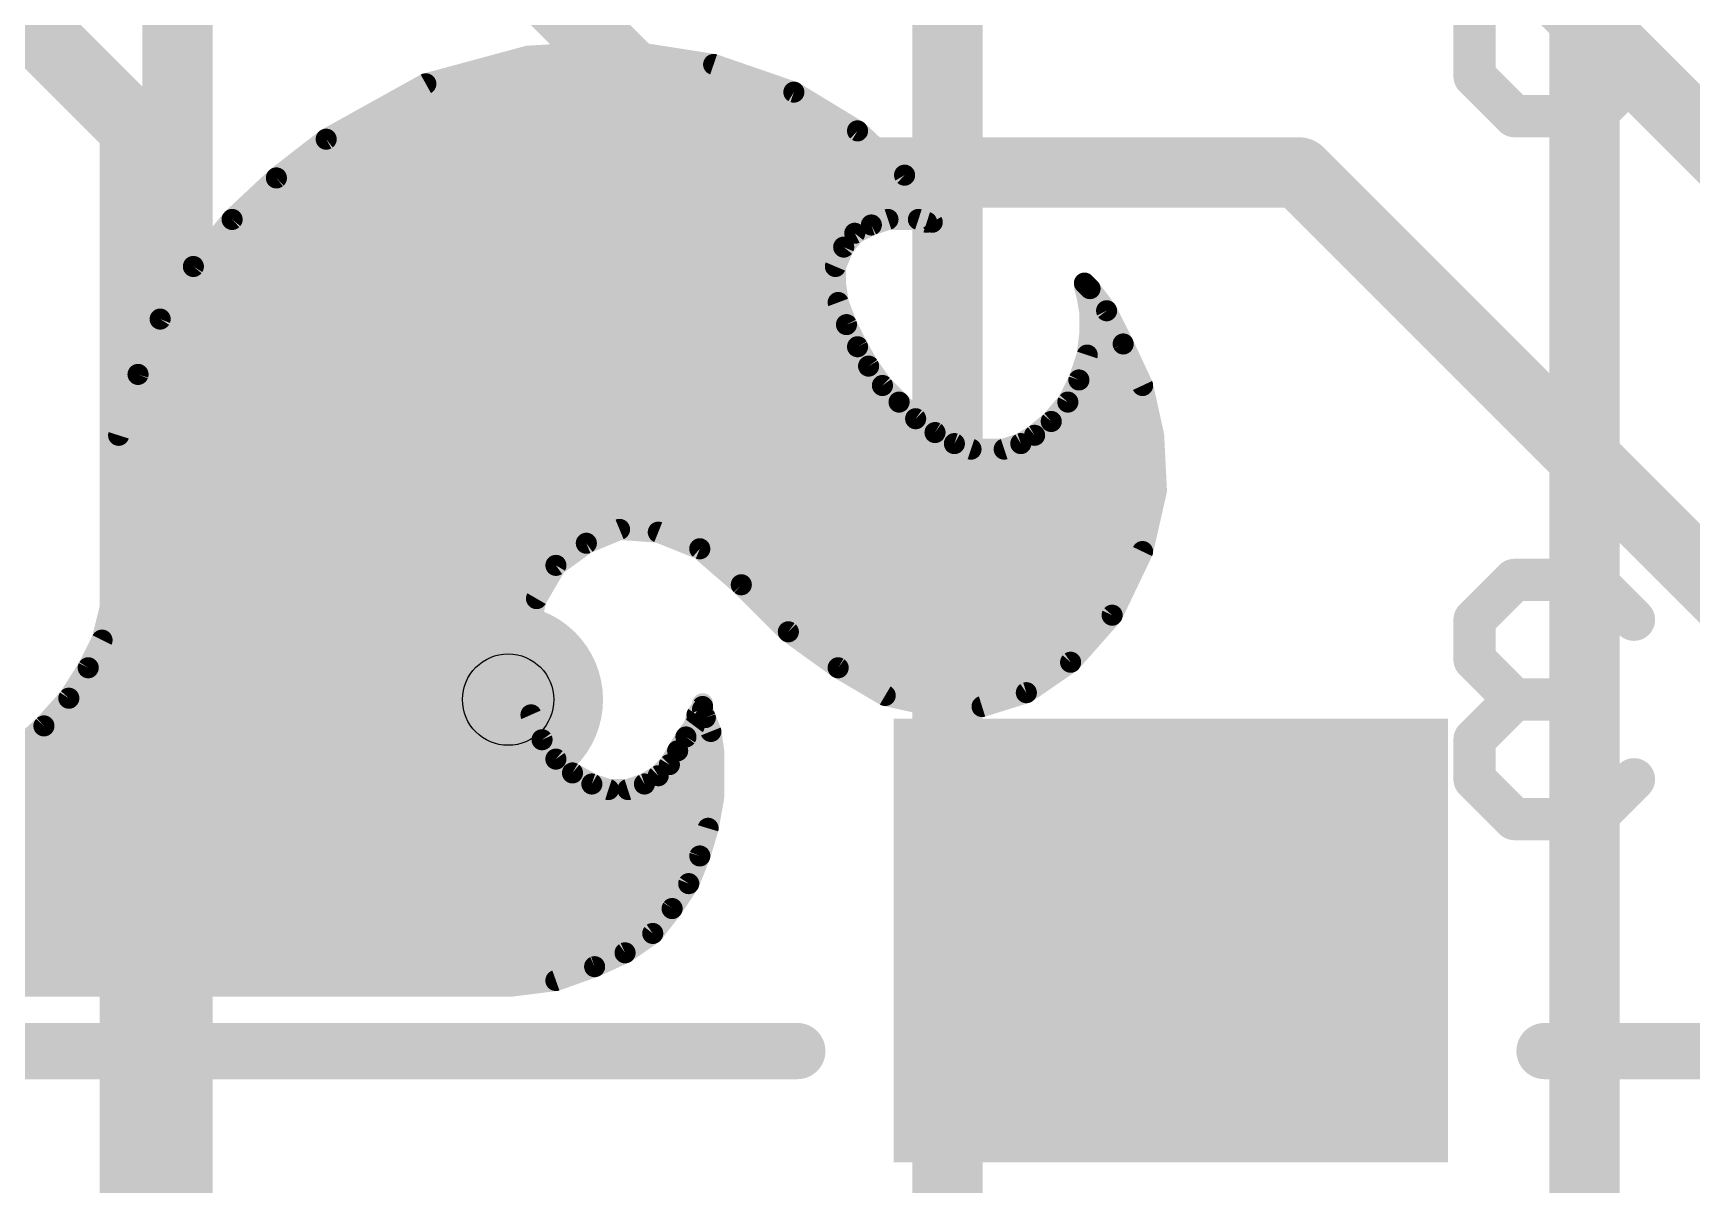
# Model space of a CAD drawing. Extents: x -44 to 63, y -21 to 59.
# Drawn here: x 13.52 to 19.52, y 32.54 to 36.7 of the extents above; entities that cross this region are included whole.
import ezdxf

# ---------------------------------------------------------------- set-up
doc = ezdxf.new("R2010")
doc.units = 0
for name, color, linetype in [('1', 12, 'CONTINUOUS'), ('16', 132, 'CONTINUOUS'), ('18', 110, 'CONTINUOUS'), ('21', 41, 'CONTINUOUS'), ('22', 40, 'CONTINUOUS'), ('29', 253, 'CONTINUOUS'), ('31', 253, 'CONTINUOUS'), ('44', 253, 'CONTINUOUS')]:
    doc.layers.add(name, color=color, linetype=linetype)

# ---------------------------------------------------------------- blocks, each defined once
blk = doc.blocks.new('RECT')
blk.add_solid([(-0.5, -0.5), (0.5, -0.5), (-0.5, 0.5), (0.5, 0.5)])
blk = doc.blocks.new('ROUNDV')
at = {"const_width": 0.5}
blk.add_lwpolyline([(0, -0.25, 1), (0, 0.25, 1), (0, -0.25)], format="xyb", dxfattribs=at)

msp = doc.modelspace()

# ---------------------------------------------------------------- linework, layer by layer
at = {"layer": '1', "const_width": 0.254}
for points in [[(14.045, 43.92), (14.045, 31.9925)], [(21.59, 34.29), (18.6531, 37.2269)], [(16.0338, 36.195), (15.145, 37.0838)], [(18.0975, 36.195), (16.0338, 36.195)], [(19.685, 34.6075), (18.0975, 36.195)]]:
    msp.add_lwpolyline(points, dxfattribs=at)
at = {"layer": '1', "const_width": 0.127}
for points in [[(16.0338, 36.2585, 1), (16.0338, 36.1315)], [(18.1424, 36.2399, 1), (18.0526, 36.1501)], [(18.0975, 36.1315, 1), (18.0975, 36.2585)], [(15.9888, 36.1501, 1), (16.0787, 36.2399)]]:
    msp.add_lwpolyline(points, format="xyb", dxfattribs=at)
at = {"layer": '16', "const_width": 0.254}
for points in [[(19.1294, 37.6238), (19.1294, 25.4794)], [(16.8275, 36.8141), (17.5736, 37.5603)], [(13.8906, 36.3538), (12.7794, 37.465)], [(16.8275, 31.8294), (16.8275, 36.8141)], [(13.8906, 31.0356), (13.8906, 36.3538)]]:
    msp.add_lwpolyline(points, dxfattribs=at)
at = {"layer": '16', "const_width": 0.127}
for points in [[(16.7826, 36.859, 1), (16.8724, 36.7692)], [(13.9541, 36.3538, 1), (13.8271, 36.3538)], [(13.8457, 36.3088, 1), (13.9355, 36.3987)]]:
    msp.add_lwpolyline(points, format="xyb", dxfattribs=at)
at = {"layer": '21', "const_width": 0.2032}
for points in [[(16.285, 33.02), (13.285, 33.02)], [(19.685, 33.02), (18.985, 33.02)]]:
    msp.add_lwpolyline(points, dxfattribs=at)
at = {"layer": '21', "const_width": 0.1016}
for points in [[(16.285, 32.9692, 1), (16.285, 33.0708)], [(18.985, 33.0708, 1), (18.985, 32.9692)]]:
    msp.add_lwpolyline(points, format="xyb", dxfattribs=at)
at = {"layer": '22'}
for points, const_width in [([(18.7321, 36.5423), (18.7321, 37.1185)], 0.1524), ([(14.9425, 36.515), (15.3125, 36.615)], 0.0762), ([(15.3125, 36.615), (15.6625, 36.635)], 0.0762), ([(15.6625, 36.635), (15.9825, 36.585)], 0.0762), ([(15.9825, 36.585), (16.2725, 36.485)], 0.0762), ([(15.1682, 36.576), (16.0086, 36.576)], 0.0762), ([(18.8761, 36.3982), (18.7321, 36.5423)], 0.1524), ([(19.3083, 36.5423), (19.1642, 36.3982)], 0.1524), ([(14.5825, 36.315), (14.9425, 36.515)], 0.0762), ([(14.9151, 36.4998), (16.2296, 36.4998)], 0.0762), ([(16.2725, 36.485), (16.5025, 36.345)], 0.0762), ([(14.778, 36.4236), (16.3734, 36.4236)], 0.0762), ([(19.1642, 36.3982), (18.8761, 36.3982)], 0.1524), ([(14.6408, 36.3474), (16.4986, 36.3474)], 0.0762), ([(16.5025, 36.345), (16.6725, 36.185)], 0.0762), ([(14.4025, 36.175), (14.5825, 36.315)], 0.0762), ([(14.5262, 36.2712), (16.5809, 36.2712)], 0.0762), ([(14.2425, 36.025), (14.4025, 36.175)], 0.0762), ([(14.4282, 36.195), (16.6619, 36.195)], 0.0762), ([(16.6725, 36.185), (16.7725, 36.015)], 0.0762), ([(14.3426, 36.1188), (16.7114, 36.1188)], 0.0762), ([(14.1025, 35.855), (14.2425, 36.025)], 0.0762), ([(14.2613, 36.0426), (16.7563, 36.0426)], 0.0762), ([(16.5525, 36.005), (16.4925, 35.975)], 0.0762), ([(16.6125, 36.025), (16.5525, 36.005)], 0.0762), ([(16.7225, 36.025), (16.6125, 36.025)], 0.0762), ([(16.7525, 36.015), (16.7225, 36.025)], 0.0762), ([(16.7725, 36.015), (16.7525, 36.015)], 0.0762), ([(14.1942, 35.9664), (16.4856, 35.9664)], 0.0762), ([(16.4525, 35.925), (16.4225, 35.855)], 0.0762), ([(16.4925, 35.975), (16.4525, 35.925)], 0.0762), ([(14.1315, 35.8902), (16.4376, 35.8902)], 0.0762), ([(13.9825, 35.665), (14.1025, 35.855)], 0.0762), ([(14.0766, 35.814), (16.4225, 35.814)], 0.0762), ([(16.4225, 35.855), (16.4225, 35.795)], 0.0762), ([(16.4225, 35.795), (16.4325, 35.725)], 0.0762), ([(17.3225, 35.785), (17.3225, 35.795)], 0.0762), ([(17.3225, 35.795), (17.3425, 35.775)], 0.0762), ([(17.3325, 35.745), (17.3225, 35.785)], 0.0762), ([(17.3425, 35.685), (17.3325, 35.745)], 0.0762), ([(17.3425, 35.775), (17.4025, 35.695)], 0.0762), ([(14.0285, 35.7378), (16.4307, 35.7378)], 0.0762), ([(16.4325, 35.725), (16.4625, 35.645)], 0.0762), ([(17.3337, 35.7378), (17.3704, 35.7378)], 0.0762), ([(17.3425, 35.615), (17.3425, 35.685)], 0.0762), ([(17.4025, 35.695), (17.4625, 35.575)], 0.0762), ([(13.9025, 35.465), (13.9825, 35.665)], 0.0762), ([(13.9811, 35.6616), (16.4563, 35.6616)], 0.0762), ([(16.4625, 35.645), (16.5025, 35.565)], 0.0762), ([(17.3425, 35.6616), (17.4192, 35.6616)], 0.0762), ([(13.9507, 35.5854), (16.4923, 35.5854)], 0.0762), ([(16.5025, 35.565), (16.5425, 35.495)], 0.0762), ([(17.3325, 35.535), (17.3425, 35.615)], 0.0762), ([(17.3388, 35.5854), (17.4573, 35.5854)], 0.0762), ([(17.4625, 35.575), (17.5325, 35.425)], 0.0762), ([(13.9202, 35.5092), (16.5344, 35.5092)], 0.0762), ([(17.3025, 35.445), (17.3325, 35.535)], 0.0762), ([(17.3239, 35.5092), (17.4932, 35.5092)], 0.0762), ([(13.8325, 35.245), (13.9025, 35.465)], 0.0762), ([(16.5425, 35.495), (16.5925, 35.425)], 0.0762), ([(17.2625, 35.365), (17.3025, 35.445)], 0.0762), ([(13.8923, 35.433), (16.5868, 35.433)], 0.0762), ([(16.5925, 35.425), (16.6525, 35.365)], 0.0762), ([(17.2965, 35.433), (17.5288, 35.433)], 0.0762), ([(17.5325, 35.425), (17.5725, 35.245)], 0.0762), ([(13.8681, 35.3568), (16.6607, 35.3568)], 0.0762), ([(16.6525, 35.365), (16.7125, 35.305)], 0.0762), ([(17.2025, 35.295), (17.2625, 35.365)], 0.0762), ([(17.2555, 35.3568), (17.5477, 35.3568)], 0.0762), ([(13.8438, 35.2806), (16.7467, 35.2806)], 0.0762), ([(16.7125, 35.305), (16.7825, 35.255)], 0.0762), ([(17.1425, 35.245), (17.2025, 35.295)], 0.0762), ([(17.1852, 35.2806), (17.5646, 35.2806)], 0.0762), ([(13.8025, 35.005), (13.8325, 35.245)], 0.0762), ([(16.7825, 35.255), (16.8525, 35.215)], 0.0762), ([(16.8525, 35.215), (16.9125, 35.195)], 0.0762), ([(17.0325, 35.195), (17.0925, 35.215)], 0.0762), ([(17.0925, 35.215), (17.1425, 35.245)], 0.0762), ([(17.5725, 35.245), (17.5825, 35.045)], 0.0762), ([(13.8274, 35.2044), (16.8843, 35.2044)], 0.0762), ([(16.9125, 35.195), (17.0325, 35.195)], 0.0762), ([(17.0607, 35.2044), (17.5745, 35.2044)], 0.0762), ([(13.8179, 35.1282), (17.5783, 35.1282)], 0.0762), ([(13.8084, 35.052), (17.5822, 35.052)], 0.0762), ([(17.5825, 35.045), (17.5325, 34.825)], 0.0762), ([(13.8025, 34.625), (13.8025, 35.005)], 0.0762), ([(13.8025, 34.9758), (17.5668, 34.9758)], 0.0762), ([(13.8025, 34.8996), (15.6295, 34.8996)], 0.0762), ([(15.5225, 34.855), (15.4125, 34.775)], 0.0762), ([(15.6425, 34.905), (15.5225, 34.855)], 0.0762), ([(15.7825, 34.895), (15.6425, 34.905)], 0.0762), ([(15.7181, 34.8996), (17.5495, 34.8996)], 0.0762), ([(15.9325, 34.835), (15.7825, 34.895)], 0.0762), ([(13.8025, 34.8234), (15.4791, 34.8234)], 0.0762), ([(16.0825, 34.705), (15.9325, 34.835)], 0.0762), ([(15.9459, 34.8234), (17.5317, 34.8234)], 0.0762), ([(17.5325, 34.825), (17.4225, 34.595)], 0.0762), ([(13.8025, 34.7472), (15.3963, 34.7472)], 0.0762), ([(15.4125, 34.775), (15.3425, 34.655)], 0.0762), ([(16.0338, 34.7472), (17.4953, 34.7472)], 0.0762), ([(18.8761, 34.7225), (18.7321, 34.5785)], 0.1524), ([(19.1642, 34.7225), (18.8761, 34.7225)], 0.1524), ([(19.3083, 34.5785), (19.1642, 34.7225)], 0.1524), ([(13.8025, 34.671), (15.3518, 34.671)], 0.0762), ([(16.2525, 34.535), (16.0825, 34.705)], 0.0762), ([(16.1165, 34.671), (17.4589, 34.671)], 0.0762), ([(13.7725, 34.505), (13.8025, 34.625)], 0.0762), ([(15.3425, 34.655), (15.3025, 34.505)], 0.0762), ([(18.7321, 34.5785), (18.7321, 34.4344)], 0.1524), ([(13.795, 34.5948), (15.3264, 34.5948)], 0.0762), ([(16.1927, 34.5948), (17.4223, 34.5948)], 0.0762), ([(17.4225, 34.595), (17.2725, 34.425)], 0.0762), ([(13.7225, 34.405), (13.7725, 34.505)], 0.0762), ([(13.7759, 34.5186), (15.3061, 34.5186)], 0.0762), ([(15.3025, 34.505), (15.2925, 34.345)], 0.0762), ([(16.4325, 34.405), (16.2525, 34.535)], 0.0762), ([(16.2752, 34.5186), (17.3551, 34.5186)], 0.0762), ([(13.7412, 34.4424), (15.2986, 34.4424)], 0.0762), ([(16.3807, 34.4424), (17.2879, 34.4424)], 0.0762), ([(18.7321, 34.4344), (18.8761, 34.2904)], 0.1524), ([(13.6525, 34.295), (13.7225, 34.405)], 0.0762), ([(13.6978, 34.3662), (15.2938, 34.3662)], 0.0762), ([(16.6025, 34.305), (16.4325, 34.405)], 0.0762), ([(16.4985, 34.3662), (17.187, 34.3662)], 0.0762), ([(17.2725, 34.425), (17.1125, 34.315)], 0.0762), ([(15.2925, 34.345), (15.3225, 34.235)], 0.0762), ([(17.1125, 34.315), (16.9525, 34.265)], 0.0762), ([(18.8761, 34.2904), (18.7321, 34.1463)], 0.1524), ([(18.8761, 34.2904), (19.0202, 34.2904)], 0.1524), ([(13.5625, 34.195), (13.6525, 34.295)], 0.0762), ([(13.648, 34.29), (15.3075, 34.29)], 0.0762), ([(15.9225, 34.235), (15.9425, 34.265)], 0.0762), ([(15.9425, 34.265), (15.9425, 34.275)], 0.0762), ([(15.9425, 34.275), (15.9425, 34.255)], 0.0762), ([(15.9425, 34.255), (15.9525, 34.225)], 0.0762), ([(16.7825, 34.265), (16.6025, 34.305)], 0.0762), ([(16.67, 34.29), (17.0325, 34.29)], 0.0762), ([(16.9525, 34.265), (16.7825, 34.265)], 0.0762), ([(13.4525, 34.095), (13.5625, 34.195)], 0.0762), ([(13.5794, 34.2138), (15.3319, 34.2138)], 0.0762), ([(15.3225, 34.235), (15.3625, 34.145)], 0.0762), ([(15.8825, 34.155), (15.9125, 34.195)], 0.0762), ([(15.9125, 34.195), (15.9225, 34.235)], 0.0762), ([(15.9172, 34.2138), (15.957, 34.2138)], 0.0762), ([(15.9525, 34.225), (15.9725, 34.175)], 0.0762), ([(13.4994, 34.1376), (15.3678, 34.1376)], 0.0762), ([(15.3625, 34.145), (15.4125, 34.075)], 0.0762), ([(15.8525, 34.105), (15.8825, 34.155)], 0.0762), ([(15.8721, 34.1376), (15.9778, 34.1376)], 0.0762), ([(15.9725, 34.175), (15.9825, 34.105)], 0.0762), ([(18.7321, 34.1463), (18.7321, 34.0023)], 0.1524), ([(15.4125, 34.075), (15.4725, 34.025)], 0.0762), ([(15.8225, 34.055), (15.8525, 34.105)], 0.0762), ([(15.9825, 34.105), (15.9825, 33.935)], 0.0762), ([(13.4161, 34.0614), (15.4288, 34.0614)], 0.0762), ([(15.4725, 34.025), (15.5425, 33.985)], 0.0762), ([(15.7325, 33.985), (15.7825, 34.015)], 0.0762), ([(15.7825, 34.015), (15.8225, 34.055)], 0.0762), ([(15.8263, 34.0614), (15.9825, 34.0614)], 0.0762), ([(18.7321, 34.0023), (18.8761, 33.8582)], 0.1524), ([(19.1642, 33.8582), (19.3083, 34.0023)], 0.1524), ([(13.3336, 33.9852), (15.5422, 33.9852)], 0.0762), ([(15.5425, 33.985), (15.6025, 33.965)], 0.0762), ([(15.6025, 33.965), (15.6725, 33.965)], 0.0762), ([(15.6725, 33.965), (15.7325, 33.985)], 0.0762), ([(15.7328, 33.9852), (15.9825, 33.9852)], 0.0762), ([(13.2455, 33.909), (15.9778, 33.909)], 0.0762), ([(15.9825, 33.935), (15.9625, 33.825)], 0.0762), ([(18.8761, 33.8582), (19.1642, 33.8582)], 0.1524), ([(13.1585, 33.8328), (15.9639, 33.8328)], 0.0762), ([(15.9625, 33.825), (15.9325, 33.725)], 0.0762), ([(13.0759, 33.7566), (15.942, 33.7566)], 0.0762), ([(15.9325, 33.725), (15.8925, 33.625)], 0.0762), ([(12.9929, 33.6804), (15.9147, 33.6804)], 0.0762), ([(12.9098, 33.6042), (15.8786, 33.6042)], 0.0762), ([(15.8925, 33.625), (15.8325, 33.535)], 0.0762), ([(12.8267, 33.528), (15.8271, 33.528)], 0.0762), ([(15.8325, 33.535), (15.7625, 33.445)], 0.0762), ([(12.7423, 33.4518), (15.7678, 33.4518)], 0.0762), ([(15.7625, 33.445), (15.6625, 33.375)], 0.0762), ([(12.649, 33.3756), (15.6634, 33.3756)], 0.0762), ([(15.6625, 33.375), (15.5525, 33.325)], 0.0762), ([(12.5576, 33.2994), (15.4808, 33.2994)], 0.0762), ([(15.5525, 33.325), (15.4125, 33.275)], 0.0762), ([(15.2525, 33.255), (12.4925, 33.255)], 0.0762), ([(15.4125, 33.275), (15.2525, 33.255)], 0.0762)]:
    msp.add_lwpolyline(points, dxfattribs=dict(at, const_width=const_width))
for points, const_width in [([(15.3114, 36.634, 1), (15.3136, 36.596)], 0.0381), ([(15.3175, 36.5966, 1), (15.3075, 36.6334)], 0.0381), ([(15.6654, 36.6538, 1), (15.6596, 36.6162)], 0.0381), ([(15.6636, 36.616, 1), (15.6614, 36.654)], 0.0381), ([(15.9887, 36.603, 1), (15.9763, 36.567)], 0.0381), ([(15.9796, 36.5662, 1), (15.9854, 36.6038)], 0.0381), ([(15.1682, 36.5951, 1), (15.1682, 36.557)], 0.0381), ([(16.0086, 36.557, 1), (16.0086, 36.5951)], 0.0381), ([(18.759, 36.5692, 1), (18.7051, 36.5153)], 0.0762), ([(18.694, 36.5423, 1), (18.7702, 36.5423)], 0.0762), ([(19.3352, 36.5153, 1), (19.2813, 36.5692)], 0.0762), ([(14.9151, 36.5189, 1), (14.9151, 36.4808)], 0.0381), ([(14.9375, 36.5334, 1), (14.9475, 36.4966)], 0.0381), ([(14.9518, 36.4983, 1), (14.9332, 36.5317)], 0.0381), ([(16.2296, 36.4808, 1), (16.2296, 36.5189)], 0.0381), ([(16.2824, 36.5013, 1), (16.2626, 36.4687)], 0.0381), ([(16.2663, 36.467, 1), (16.2787, 36.503)], 0.0381), ([(14.778, 36.4427, 1), (14.778, 36.4046)], 0.0381), ([(16.3734, 36.4046, 1), (16.3734, 36.4427)], 0.0381), ([(18.8761, 36.4363, 1), (18.8761, 36.3601)], 0.0762), ([(18.8492, 36.3713, 1), (18.9031, 36.4251)], 0.0762), ([(19.1373, 36.4251, 1), (19.1912, 36.3713)], 0.0762), ([(19.1642, 36.3601, 1), (19.1642, 36.4363)], 0.0762), ([(14.6408, 36.3665, 1), (14.6408, 36.3284)], 0.0381), ([(16.5156, 36.3589, 1), (16.4894, 36.3311)], 0.0381), ([(16.4986, 36.3284, 1), (16.4986, 36.3665)], 0.0381), ([(14.5732, 36.3317, 1), (14.5918, 36.2983)], 0.0381), ([(14.5942, 36.3, 1), (14.5708, 36.33)], 0.0381), ([(16.4926, 36.3287, 1), (16.5124, 36.3613)], 0.0381), ([(14.5262, 36.2903, 1), (14.5262, 36.2522)], 0.0381), ([(16.5809, 36.2522, 1), (16.5809, 36.2903)], 0.0381), ([(14.3908, 36.19, 1), (14.4142, 36.16)], 0.0381), ([(14.4155, 36.1611, 1), (14.3895, 36.1889)], 0.0381), ([(14.4282, 36.2141, 1), (14.4282, 36.176)], 0.0381), ([(16.6889, 36.1947, 1), (16.6561, 36.1753)], 0.0381), ([(16.6594, 36.1711, 1), (16.6856, 36.1989)], 0.0381), ([(16.6619, 36.176, 1), (16.6619, 36.2141)], 0.0381), ([(14.3426, 36.1379, 1), (14.3426, 36.0998)], 0.0381), ([(16.7114, 36.0998, 1), (16.7114, 36.1379)], 0.0381), ([(14.2295, 36.0389, 1), (14.2555, 36.0111)], 0.0381), ([(14.2572, 36.0129, 1), (14.2278, 36.0371)], 0.0381), ([(14.2613, 36.0617, 1), (14.2613, 36.0236)], 0.0381), ([(16.5465, 36.0231, 1), (16.5585, 35.9869)], 0.0381), ([(16.561, 35.988, 1), (16.544, 36.022)], 0.0381), ([(16.6125, 36.044, 1), (16.6125, 36.0059)], 0.0381), ([(16.6185, 36.0069, 1), (16.6065, 36.0431)], 0.0381), ([(16.7285, 36.0431, 1), (16.7165, 36.0069)], 0.0381), ([(16.7225, 36.0059, 1), (16.7225, 36.044)], 0.0381), ([(16.7525, 36.0341, 1), (16.7525, 35.996)], 0.0381), ([(16.7465, 35.9969, 1), (16.7585, 36.0331)], 0.0381), ([(16.7561, 36.0053, 1), (16.7889, 36.0247)], 0.0381), ([(16.7563, 36.0236, 1), (16.7563, 36.0617)], 0.0381), ([(16.7725, 35.996, 1), (16.7725, 36.0341)], 0.0381), ([(14.1942, 35.9855, 1), (14.1942, 35.9474)], 0.0381), ([(16.47, 35.9175, 1), (16.435, 35.9325)], 0.0381), ([(16.484, 35.992, 1), (16.501, 35.958)], 0.0381), ([(16.5074, 35.9631, 1), (16.4776, 35.9869)], 0.0381), ([(16.4856, 35.9474, 1), (16.4856, 35.9855)], 0.0381), ([(14.1315, 35.9093, 1), (14.1315, 35.8712)], 0.0381), ([(16.4376, 35.9369, 1), (16.4674, 35.9131)], 0.0381), ([(16.4376, 35.8712, 1), (16.4376, 35.9093)], 0.0381), ([(14.0766, 35.8331, 1), (14.0766, 35.795)], 0.0381), ([(14.0878, 35.8671, 1), (14.1172, 35.8429)], 0.0381), ([(14.1186, 35.8448, 1), (14.0864, 35.8652)], 0.0381), ([(16.4415, 35.855, 1), (16.4034, 35.855)], 0.0381), ([(16.405, 35.8625, 1), (16.44, 35.8475)], 0.0381), ([(16.4225, 35.795, 1), (16.4225, 35.8331)], 0.0381), ([(16.4414, 35.7977, 1), (16.4036, 35.7923)], 0.0381), ([(16.4034, 35.795, 1), (16.4415, 35.795)], 0.0381), ([(17.3416, 35.795, 1), (17.3035, 35.795)], 0.0381), ([(17.336, 35.8085, 1), (17.309, 35.7815)], 0.0381), ([(17.341, 35.7896, 1), (17.304, 35.7804)], 0.0381), ([(17.3035, 35.785, 1), (17.3416, 35.785)], 0.0381), ([(17.3513, 35.7481, 1), (17.3137, 35.7419)], 0.0381), ([(17.3577, 35.7864, 1), (17.3273, 35.7636)], 0.0381), ([(17.329, 35.7615, 1), (17.356, 35.7885)], 0.0381), ([(14.0285, 35.7569, 1), (14.0285, 35.7188)], 0.0381), ([(16.4503, 35.7317, 1), (16.4147, 35.7183)], 0.0381), ([(16.4136, 35.7223, 1), (16.4514, 35.7277)], 0.0381), ([(16.4307, 35.7188, 1), (16.4307, 35.7569)], 0.0381), ([(17.314, 35.7404, 1), (17.351, 35.7496)], 0.0381), ([(17.3337, 35.7569, 1), (17.3337, 35.7188)], 0.0381), ([(17.3616, 35.685, 1), (17.3235, 35.685)], 0.0381), ([(17.3704, 35.7188, 1), (17.3704, 35.7569)], 0.0381), ([(17.4195, 35.7035, 1), (17.3855, 35.6865)], 0.0381), ([(17.3873, 35.6836, 1), (17.4177, 35.7064)], 0.0381), ([(13.9811, 35.6806, 1), (13.9811, 35.6425)], 0.0381), ([(13.9664, 35.6752, 1), (13.9986, 35.6548)], 0.0381), ([(14.0002, 35.6579, 1), (13.9648, 35.6721)], 0.0381), ([(16.4795, 35.6535, 1), (16.4455, 35.6365)], 0.0381), ([(16.4447, 35.6383, 1), (16.4803, 35.6517)], 0.0381), ([(16.4563, 35.6425, 1), (16.4563, 35.6806)], 0.0381), ([(17.3425, 35.6806, 1), (17.3425, 35.6425)], 0.0381), ([(17.3237, 35.6819, 1), (17.3613, 35.6881)], 0.0381), ([(17.4192, 35.6425, 1), (17.4192, 35.6806)], 0.0381), ([(13.9507, 35.6044, 1), (13.9507, 35.5663)], 0.0381), ([(16.519, 35.5745, 1), (16.486, 35.5555)], 0.0381), ([(16.4923, 35.5663, 1), (16.4923, 35.6044)], 0.0381), ([(17.3388, 35.6044, 1), (17.3388, 35.5663)], 0.0381), ([(17.3235, 35.615, 1), (17.3616, 35.615)], 0.0381), ([(17.3614, 35.6126, 1), (17.3236, 35.6174)], 0.0381), ([(17.4798, 35.5831, 1), (17.4452, 35.5669)], 0.0381), ([(17.4455, 35.5665, 1), (17.4795, 35.5835)], 0.0381), ([(17.4573, 35.5663, 1), (17.4573, 35.6044)], 0.0381), ([(13.9202, 35.5282, 1), (13.9202, 35.4901)], 0.0381), ([(16.4855, 35.5565, 1), (16.5195, 35.5735)], 0.0381), ([(16.5344, 35.4901, 1), (16.5344, 35.5282)], 0.0381), ([(17.3239, 35.5282, 1), (17.3239, 35.4901)], 0.0381), ([(17.3136, 35.5374, 1), (17.3514, 35.5326)], 0.0381), ([(17.3506, 35.529, 1), (17.3144, 35.541)], 0.0381), ([(17.4932, 35.4901, 1), (17.4932, 35.5282)], 0.0381), ([(13.8848, 35.4721, 1), (13.9202, 35.4579)], 0.0381), ([(13.9207, 35.4592, 1), (13.8843, 35.4708)], 0.0381), ([(16.558, 35.5061, 1), (16.527, 35.4839)], 0.0381), ([(16.526, 35.4855, 1), (16.559, 35.5045)], 0.0381), ([(17.3195, 35.4365, 1), (17.2855, 35.4535)], 0.0381), ([(13.8923, 35.452, 1), (13.8923, 35.4139)], 0.0381), ([(16.606, 35.4385, 1), (16.579, 35.4115)], 0.0381), ([(16.577, 35.4139, 1), (16.608, 35.4361)], 0.0381), ([(16.5868, 35.4139, 1), (16.5868, 35.452)], 0.0381), ([(17.2965, 35.452, 1), (17.2965, 35.4139)], 0.0381), ([(17.2844, 35.451, 1), (17.3206, 35.439)], 0.0381), ([(17.5511, 35.4291, 1), (17.5139, 35.4209)], 0.0381), ([(17.5152, 35.4169, 1), (17.5498, 35.4331)], 0.0381), ([(17.5288, 35.4139, 1), (17.5288, 35.452)], 0.0381), ([(13.8681, 35.3758, 1), (13.8681, 35.3377)], 0.0381), ([(16.666, 35.3785, 1), (16.639, 35.3515)], 0.0381), ([(16.639, 35.3515, 1), (16.666, 35.3785)], 0.0381), ([(16.6607, 35.3377, 1), (16.6607, 35.3758)], 0.0381), ([(17.2555, 35.3758, 1), (17.2555, 35.3377)], 0.0381), ([(17.2455, 35.3735, 1), (17.2795, 35.3565)], 0.0381), ([(17.277, 35.3526, 1), (17.248, 35.3774)], 0.0381), ([(17.5477, 35.3377, 1), (17.5477, 35.3758)], 0.0381), ([(13.8438, 35.2996, 1), (13.8438, 35.2615)], 0.0381), ([(16.7236, 35.3205, 1), (16.7014, 35.2895)], 0.0381), ([(16.699, 35.2915, 1), (16.726, 35.3185)], 0.0381), ([(16.7467, 35.2615, 1), (16.7467, 35.2996)], 0.0381), ([(17.1852, 35.2996, 1), (17.1852, 35.2615)], 0.0381), ([(17.188, 35.3074, 1), (17.217, 35.2826)], 0.0381), ([(17.2147, 35.2804, 1), (17.1903, 35.3096)], 0.0381), ([(17.5646, 35.2615, 1), (17.5646, 35.2996)], 0.0381), ([(13.8143, 35.2508, 1), (13.8507, 35.2392)], 0.0381), ([(13.8514, 35.2426, 1), (13.8136, 35.2474)], 0.0381), ([(16.792, 35.2715, 1), (16.773, 35.2385)], 0.0381), ([(16.7714, 35.2395, 1), (16.7936, 35.2705)], 0.0381), ([(16.8585, 35.2331, 1), (16.8465, 35.1969)], 0.0381), ([(16.843, 35.1985, 1), (16.862, 35.2315)], 0.0381), ([(17.0827, 35.2313, 1), (17.1023, 35.1987)], 0.0381), ([(17.0985, 35.1969, 1), (17.0865, 35.2331)], 0.0381), ([(17.1303, 35.2596, 1), (17.1547, 35.2304)], 0.0381), ([(17.1523, 35.2287, 1), (17.1327, 35.2613)], 0.0381), ([(17.5915, 35.246, 1), (17.5535, 35.244)], 0.0381), ([(17.5539, 35.2409, 1), (17.5911, 35.2491)], 0.0381), ([(13.8274, 35.2234, 1), (13.8274, 35.1853)], 0.0381), ([(16.8843, 35.1853, 1), (16.8843, 35.2234)], 0.0381), ([(16.9125, 35.2141, 1), (16.9125, 35.176)], 0.0381), ([(16.9065, 35.1769, 1), (16.9185, 35.2131)], 0.0381), ([(17.0265, 35.2131, 1), (17.0385, 35.1769)], 0.0381), ([(17.0325, 35.176, 1), (17.0325, 35.2141)], 0.0381), ([(17.0607, 35.2234, 1), (17.0607, 35.1853)], 0.0381), ([(17.5745, 35.1853, 1), (17.5745, 35.2234)], 0.0381), ([(13.8179, 35.1472, 1), (13.8179, 35.1091)], 0.0381), ([(17.5783, 35.1091, 1), (17.5783, 35.1472)], 0.0381), ([(13.8084, 35.071, 1), (13.8084, 35.0329)], 0.0381), ([(17.5635, 35.044, 1), (17.6015, 35.046)], 0.0381), ([(17.6011, 35.0408, 1), (17.5639, 35.0492)], 0.0381), ([(17.5822, 35.0329, 1), (17.5822, 35.071)], 0.0381), ([(13.7836, 35.0074, 1), (13.8214, 35.0026)], 0.0381), ([(13.8025, 34.9948, 1), (13.8025, 34.9567)], 0.0381), ([(13.8216, 35.005, 1), (13.7835, 35.005)], 0.0381), ([(17.5668, 34.9567, 1), (17.5668, 34.9948)], 0.0381), ([(13.8025, 34.9186, 1), (13.8025, 34.8805)], 0.0381), ([(15.5152, 34.8726, 1), (15.5298, 34.8374)], 0.0381), ([(15.5337, 34.8396, 1), (15.5113, 34.8704)], 0.0381), ([(15.6439, 34.924, 1), (15.6411, 34.886)], 0.0381), ([(15.6295, 34.8805, 1), (15.6295, 34.9186)], 0.0381), ([(15.6498, 34.8874, 1), (15.6352, 34.9226)], 0.0381), ([(15.7181, 34.9186, 1), (15.7181, 34.8805)], 0.0381), ([(15.7896, 34.9127, 1), (15.7754, 34.8773)], 0.0381), ([(15.7811, 34.876, 1), (15.7839, 34.914)], 0.0381), ([(17.5495, 34.8805, 1), (17.5495, 34.9186)], 0.0381), ([(13.8025, 34.8424, 1), (13.8025, 34.8043)], 0.0381), ([(15.4791, 34.8043, 1), (15.4791, 34.8424)], 0.0381), ([(15.945, 34.8494, 1), (15.92, 34.8206)], 0.0381), ([(15.9254, 34.8173, 1), (15.9396, 34.8527)], 0.0381), ([(15.9459, 34.8424, 1), (15.9459, 34.8043)], 0.0381), ([(17.5139, 34.8292, 1), (17.5511, 34.8208)], 0.0381), ([(17.5497, 34.8168, 1), (17.5153, 34.8332)], 0.0381), ([(17.5317, 34.8043, 1), (17.5317, 34.8424)], 0.0381), ([(13.8025, 34.7662, 1), (13.8025, 34.7281)], 0.0381), ([(15.4013, 34.7904, 1), (15.4237, 34.7596)], 0.0381), ([(15.429, 34.7654, 1), (15.396, 34.7846)], 0.0381), ([(15.3963, 34.7281, 1), (15.3963, 34.7662)], 0.0381), ([(16.0338, 34.7662, 1), (16.0338, 34.7281)], 0.0381), ([(17.4953, 34.7281, 1), (17.4953, 34.7662)], 0.0381), ([(18.8761, 34.7606, 1), (18.8761, 34.6844)], 0.0762), ([(18.9031, 34.6956, 1), (18.8492, 34.7495)], 0.0762), ([(19.1912, 34.7495, 1), (19.1373, 34.6956)], 0.0762), ([(19.1642, 34.6844, 1), (19.1642, 34.7606)], 0.0762), ([(13.8025, 34.69, 1), (13.8025, 34.6519)], 0.0381), ([(15.3518, 34.6519, 1), (15.3518, 34.69)], 0.0381), ([(16.096, 34.7185, 1), (16.069, 34.6915)], 0.0381), ([(16.07, 34.6906, 1), (16.095, 34.7194)], 0.0381), ([(16.1165, 34.69, 1), (16.1165, 34.6519)], 0.0381), ([(17.4589, 34.6519, 1), (17.4589, 34.69)], 0.0381), ([(13.7835, 34.625, 1), (13.8216, 34.625)], 0.0381), ([(13.821, 34.6204, 1), (13.784, 34.6296)], 0.0381), ([(15.326, 34.6646, 1), (15.359, 34.6454)], 0.0381), ([(15.3609, 34.6501, 1), (15.3241, 34.6599)], 0.0381), ([(18.7702, 34.5785, 1), (18.694, 34.5785)], 0.0762), ([(13.795, 34.6138, 1), (13.795, 34.5757)], 0.0381), ([(15.3264, 34.5757, 1), (15.3264, 34.6138)], 0.0381), ([(16.1927, 34.6138, 1), (16.1927, 34.5757)], 0.0381), ([(17.4053, 34.6032, 1), (17.4397, 34.5868)], 0.0381), ([(17.4368, 34.5824, 1), (17.4082, 34.6076)], 0.0381), ([(17.4223, 34.5757, 1), (17.4223, 34.6138)], 0.0381), ([(18.7051, 34.6054, 1), (18.759, 34.5515)], 0.0762), ([(19.2813, 34.5515, 1), (19.3352, 34.6054)], 0.0762), ([(13.754, 34.5096, 1), (13.791, 34.5004)], 0.0381), ([(13.7895, 34.4965, 1), (13.7555, 34.5135)], 0.0381), ([(13.7759, 34.5376, 1), (13.7759, 34.4995)], 0.0381), ([(15.2841, 34.5099, 1), (15.3209, 34.5001)], 0.0381), ([(15.3215, 34.5038, 1), (15.2835, 34.5062)], 0.0381), ([(15.3061, 34.4995, 1), (15.3061, 34.5376)], 0.0381), ([(16.2637, 34.5504, 1), (16.2413, 34.5196)], 0.0381), ([(16.239, 34.5215, 1), (16.266, 34.5485)], 0.0381), ([(16.2752, 34.5376, 1), (16.2752, 34.4995)], 0.0381), ([(17.3551, 34.4995, 1), (17.3551, 34.5376)], 0.0381), ([(13.7412, 34.4614, 1), (13.7412, 34.4233)], 0.0381), ([(15.2986, 34.4233, 1), (15.2986, 34.4614)], 0.0381), ([(16.3807, 34.4614, 1), (16.3807, 34.4233)], 0.0381), ([(17.2879, 34.4233, 1), (17.2879, 34.4614)], 0.0381), ([(18.759, 34.4614, 1), (18.7051, 34.4075)], 0.0762), ([(18.694, 34.4344, 1), (18.7702, 34.4344)], 0.0762), ([(13.6978, 34.3852, 1), (13.6978, 34.3471)], 0.0381), ([(13.7055, 34.4135, 1), (13.7395, 34.3965)], 0.0381), ([(13.7386, 34.3948, 1), (13.7064, 34.4152)], 0.0381), ([(15.2938, 34.3471, 1), (15.2938, 34.3852)], 0.0381), ([(16.4422, 34.4214, 1), (16.4228, 34.3886)], 0.0381), ([(16.4213, 34.3896, 1), (16.4437, 34.4204)], 0.0381), ([(16.4985, 34.3852, 1), (16.4985, 34.3471)], 0.0381), ([(17.187, 34.3471, 1), (17.187, 34.3852)], 0.0381), ([(17.2582, 34.4376, 1), (17.2868, 34.4124)], 0.0381), ([(17.2833, 34.4093, 1), (17.2617, 34.4407)], 0.0381), ([(15.3109, 34.35, 1), (15.2741, 34.34)], 0.0381), ([(15.2735, 34.3462, 1), (15.3115, 34.3438)], 0.0381), ([(17.1017, 34.3307, 1), (17.1233, 34.2993)], 0.0381), ([(17.1182, 34.2968, 1), (17.1068, 34.3332)], 0.0381), ([(18.8761, 34.3285, 1), (18.8761, 34.2523)], 0.0762), ([(18.9031, 34.2634, 1), (18.8492, 34.3173)], 0.0762), ([(18.8492, 34.2634, 1), (18.9031, 34.3173)], 0.0762), ([(19.0202, 34.2523, 1), (19.0202, 34.3285)], 0.0762), ([(13.648, 34.309, 1), (13.648, 34.2709)], 0.0381), ([(13.6364, 34.3052, 1), (13.6686, 34.2848)], 0.0381), ([(13.6667, 34.2823, 1), (13.6383, 34.3077)], 0.0381), ([(15.3075, 34.2709, 1), (15.3075, 34.309)], 0.0381), ([(15.9606, 34.261, 1), (15.9244, 34.249)], 0.0381), ([(15.9616, 34.275, 1), (15.9235, 34.275)], 0.0381), ([(15.9616, 34.275, 1), (15.9235, 34.275)], 0.0381), ([(15.9235, 34.265, 1), (15.9616, 34.265)], 0.0381), ([(15.9584, 34.2544, 1), (15.9266, 34.2756)], 0.0381), ([(16.6066, 34.3236, 1), (16.5984, 34.2864)], 0.0381), ([(16.5928, 34.2886, 1), (16.6122, 34.3214)], 0.0381), ([(16.67, 34.309, 1), (16.67, 34.2709)], 0.0381), ([(16.7825, 34.2841, 1), (16.7825, 34.246)], 0.0381), ([(16.7784, 34.2464, 1), (16.7866, 34.2836)], 0.0381), ([(16.9468, 34.2832, 1), (16.9582, 34.2468)], 0.0381), ([(16.9525, 34.246, 1), (16.9525, 34.2841)], 0.0381), ([(17.0325, 34.2709, 1), (17.0325, 34.309)], 0.0381), ([(13.5483, 34.2077, 1), (13.5767, 34.1823)], 0.0381), ([(13.5753, 34.1809, 1), (13.5497, 34.2091)], 0.0381), ([(13.5794, 34.2328, 1), (13.5794, 34.1947)], 0.0381), ([(15.3399, 34.2427, 1), (15.3051, 34.2273)], 0.0381), ([(15.3041, 34.23, 1), (15.3409, 34.24)], 0.0381), ([(15.3319, 34.1947, 1), (15.3319, 34.2328)], 0.0381), ([(15.9277, 34.1836, 1), (15.8973, 34.2064)], 0.0381), ([(15.9172, 34.2328, 1), (15.9172, 34.1947)], 0.0381), ([(15.9066, 34.2456, 1), (15.9384, 34.2244)], 0.0381), ([(15.941, 34.2304, 1), (15.904, 34.2396)], 0.0381), ([(15.9235, 34.255, 1), (15.9616, 34.255)], 0.0381), ([(15.9702, 34.2321, 1), (15.9348, 34.2179)], 0.0381), ([(15.9344, 34.219, 1), (15.9706, 34.231)], 0.0381), ([(15.957, 34.1947, 1), (15.957, 34.2328)], 0.0381), ([(15.378, 34.1561, 1), (15.347, 34.1339)], 0.0381), ([(15.3451, 34.1373, 1), (15.3799, 34.1527)], 0.0381), ([(15.3678, 34.1185, 1), (15.3678, 34.1566)], 0.0381), ([(15.8721, 34.1566, 1), (15.8721, 34.1185)], 0.0381), ([(15.8673, 34.1664, 1), (15.8977, 34.1436)], 0.0381), ([(15.8988, 34.1452, 1), (15.8662, 34.1648)], 0.0381), ([(15.894, 34.1996, 1), (15.931, 34.1904)], 0.0381), ([(15.9914, 34.1777, 1), (15.9536, 34.1723)], 0.0381), ([(15.9548, 34.1679, 1), (15.9902, 34.1821)], 0.0381), ([(15.9778, 34.1185, 1), (15.9778, 34.1566)], 0.0381), ([(18.7051, 34.1733, 1), (18.759, 34.1194)], 0.0762), ([(18.7702, 34.1463, 1), (18.694, 34.1463)], 0.0762), ([(15.4247, 34.0896, 1), (15.4003, 34.0604)], 0.0381), ([(15.397, 34.0639, 1), (15.428, 34.0861)], 0.0381), ([(15.8362, 34.1148, 1), (15.8688, 34.0952)], 0.0381), ([(15.8688, 34.0952, 1), (15.8362, 34.1148)], 0.0381), ([(16.0015, 34.105, 1), (15.9634, 34.105)], 0.0381), ([(15.9636, 34.1023, 1), (16.0014, 34.1077)], 0.0381), ([(15.4288, 34.0423, 1), (15.4288, 34.0804)], 0.0381), ([(15.482, 34.0415, 1), (15.463, 34.0085)], 0.0381), ([(15.4603, 34.0104, 1), (15.4847, 34.0396)], 0.0381), ([(15.769, 34.0285, 1), (15.796, 34.0015)], 0.0381), ([(15.7923, 33.9987, 1), (15.7727, 34.0313)], 0.0381), ([(15.8062, 34.0648, 1), (15.8388, 34.0452)], 0.0381), ([(15.8263, 34.0804, 1), (15.8263, 34.0423)], 0.0381), ([(15.836, 34.0415, 1), (15.809, 34.0685)], 0.0381), ([(15.9825, 34.0423, 1), (15.9825, 34.0804)], 0.0381), ([(18.759, 34.0292, 1), (18.7051, 33.9753)], 0.0762), ([(19.3352, 33.9753, 1), (19.2813, 34.0292)], 0.0762), ([(15.5485, 34.0031, 1), (15.5365, 33.9669)], 0.0381), ([(15.533, 33.9685, 1), (15.552, 34.0015)], 0.0381), ([(15.5422, 33.9661, 1), (15.5422, 34.0042)], 0.0381), ([(15.6025, 33.9841, 1), (15.6025, 33.946)], 0.0381), ([(15.5965, 33.9469, 1), (15.6085, 33.9831)], 0.0381), ([(15.6665, 33.9831, 1), (15.6785, 33.9469)], 0.0381), ([(15.6725, 33.946, 1), (15.6725, 33.9841)], 0.0381), ([(15.7227, 34.0013, 1), (15.7423, 33.9687)], 0.0381), ([(15.7328, 34.0042, 1), (15.7328, 33.9661)], 0.0381), ([(15.7385, 33.9669, 1), (15.7265, 34.0031)], 0.0381), ([(15.9825, 33.9661, 1), (15.9825, 34.0042)], 0.0381), ([(18.694, 34.0023, 1), (18.7702, 34.0023)], 0.0762), ([(15.9634, 33.935, 1), (16.0015, 33.935)], 0.0381), ([(16.0012, 33.9316, 1), (15.9638, 33.9384)], 0.0381), ([(15.9778, 33.8899, 1), (15.9778, 33.928)], 0.0381), ([(18.8761, 33.8963, 1), (18.8761, 33.8201)], 0.0762), ([(19.1642, 33.8201, 1), (19.1642, 33.8963)], 0.0762), ([(15.9639, 33.8137, 1), (15.9639, 33.8518)], 0.0381), ([(18.8492, 33.8313, 1), (18.9031, 33.8851)], 0.0762), ([(19.1373, 33.8851, 1), (19.1912, 33.8313)], 0.0762), ([(15.9438, 33.8284, 1), (15.9812, 33.8216)], 0.0381), ([(15.9807, 33.8195, 1), (15.9443, 33.8305)], 0.0381), ([(15.9143, 33.7305, 1), (15.9507, 33.7195)], 0.0381), ([(15.9502, 33.7179, 1), (15.9148, 33.7321)], 0.0381), ([(15.942, 33.7375, 1), (15.942, 33.7756)], 0.0381), ([(15.9147, 33.6613, 1), (15.9147, 33.6994)], 0.0381), ([(15.8748, 33.6321, 1), (15.9102, 33.6179)], 0.0381), ([(15.9084, 33.6144, 1), (15.8766, 33.6356)], 0.0381), ([(15.8786, 33.5851, 1), (15.8786, 33.6232)], 0.0381), ([(15.8475, 33.5233, 1), (15.8175, 33.5467)], 0.0381), ([(15.8271, 33.5089, 1), (15.8271, 33.547)], 0.0381), ([(15.8166, 33.5456, 1), (15.8484, 33.5244)], 0.0381), ([(15.7475, 33.4567, 1), (15.7775, 33.4333)], 0.0381), ([(15.7734, 33.4294, 1), (15.7516, 33.4606)], 0.0381), ([(15.7678, 33.4327, 1), (15.7678, 33.4708)], 0.0381), ([(15.6516, 33.3906, 1), (15.6734, 33.3594)], 0.0381), ([(15.6704, 33.3577, 1), (15.6546, 33.3923)], 0.0381), ([(15.6634, 33.3565, 1), (15.6634, 33.3946)], 0.0381), ([(15.4808, 33.2803, 1), (15.4808, 33.3184)], 0.0381), ([(15.5446, 33.3423, 1), (15.5604, 33.3077)], 0.0381), ([(15.5589, 33.3071, 1), (15.5461, 33.3429)], 0.0381), ([(15.2501, 33.2739, 1), (15.2549, 33.2361)], 0.0381), ([(15.2525, 33.236, 1), (15.2525, 33.2741)], 0.0381), ([(15.4061, 33.2929, 1), (15.4189, 33.2571)], 0.0381), ([(15.4149, 33.2561, 1), (15.4101, 33.2939)], 0.0381)]:
    msp.add_lwpolyline(points, format="xyb", dxfattribs=dict(at, const_width=const_width))
at = {"layer": '44'}
msp.add_circle((15.24, 34.29), 0.1651, dxfattribs=at)

# ---------------------------------------------------------------- block references
at = {"layer": '1', "xscale": 1.8, "yscale": 1.4}
msp.add_blockref('RECT', (17.635, 33.42), dxfattribs=at)
at = {"layer": '18', "xscale": 0.6858, "yscale": 0.6858}
msp.add_blockref('ROUNDV', (15.24, 34.29), dxfattribs=at)
msp.add_blockref('ROUNDV', (15.24, 34.29), dxfattribs=at)
at = {"layer": '29', "xscale": 2.0032, "yscale": 1.6032}
msp.add_blockref('RECT', (17.635, 33.42), dxfattribs=at)
at = {"layer": '31', "xscale": 1.8, "yscale": 1.4}
msp.add_blockref('RECT', (17.635, 33.42), dxfattribs=at)

doc.saveas('drawing.dxf')
